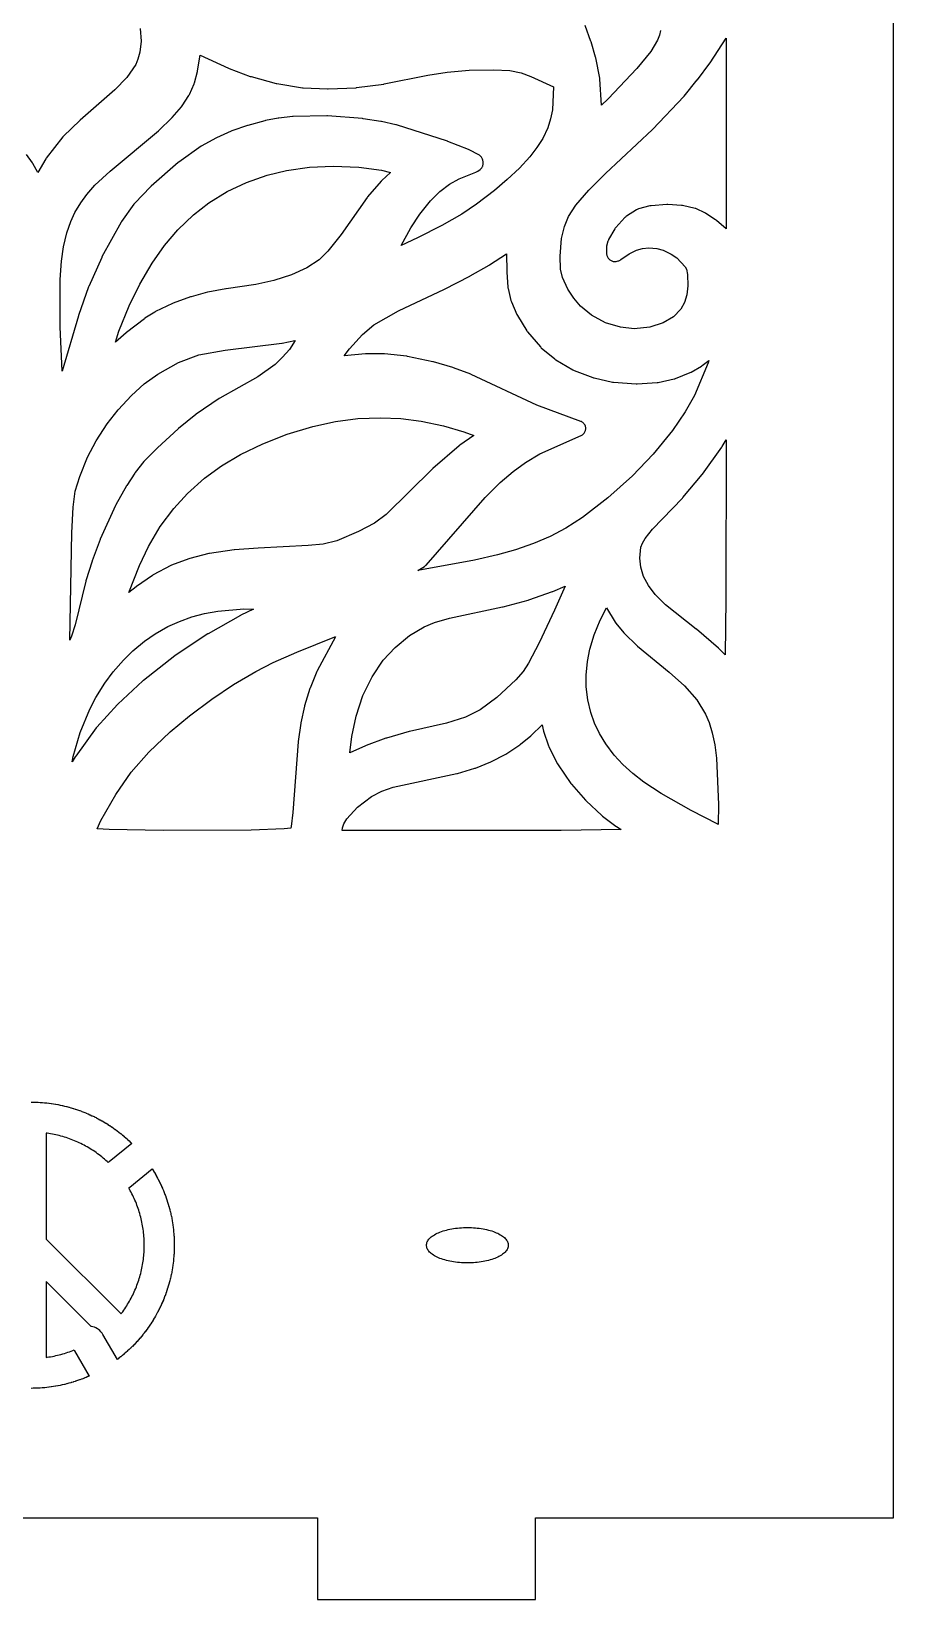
# Model space of a CAD drawing. Header units: millimetres. Extents: x 10 to 410, y 18 to 283.
# Drawn here: x 179.6 to 211.3, y 157 to 214.5 of the extents above; entities that cross this region are included whole.
import ezdxf

# ---------------------------------------------------------------- set-up
doc = ezdxf.new("R2010")
doc.units = ezdxf.units.MM
doc.layers.add('CUT', color=1, linetype='Continuous')

msp = doc.modelspace()

# ---------------------------------------------------------------- linework, layer by layer
at = {"layer": 'CUT'}
for points in [[(169.134, 283), (161.134, 283), (161.134, 280), (148, 280), (148, 160), (161.134, 160), (161.134, 157), (169.134, 157), (169.134, 160), (190.134, 160), (190.134, 157), (198.134, 157), (198.134, 160), (211.268, 160), (211.268, 280), (198.134, 280), (198.134, 283), (190.134, 283), (190.134, 280), (169.134, 280)], [(200.087, 208.702), (200.697, 209.305), (202.426, 210.922), (202.439, 210.935), (203.572, 212.138), (203.585, 212.153), (204.067, 212.741), (204.075, 212.752), (204.527, 213.362), (204.536, 213.375), (205.124, 214.271), (205.124, 207.278), (204.772, 207.591), (204.739, 207.615), (204.384, 207.849), (204.348, 207.868), (204.039, 208.012), (204.011, 208.023), (203.983, 208.031), (203.53, 208.133), (203.509, 208.137), (203.488, 208.139), (202.986, 208.174), (202.945, 208.173), (202.374, 208.129), (202.348, 208.125), (202.323, 208.12), (201.912, 208.009), (201.886, 208), (201.86, 207.989), (201.836, 207.976), (201.466, 207.742), (201.446, 207.728), (201.428, 207.713), (201.411, 207.696), (201.075, 207.335), (201.055, 207.31), (201.037, 207.283), (200.815, 206.892), (200.804, 206.87), (200.794, 206.847), (200.787, 206.823), (200.741, 206.646), (200.736, 206.62), (200.733, 206.594), (200.733, 206.568), (200.738, 206.384), (200.74, 206.357), (200.744, 206.332), (200.751, 206.306), (200.76, 206.281), (200.772, 206.258), (200.787, 206.229), (200.801, 206.206), (200.818, 206.184), (200.837, 206.163), (200.857, 206.145), (200.879, 206.129), (200.903, 206.115), (200.928, 206.103), (200.954, 206.094), (200.981, 206.088), (201.008, 206.084), (201.036, 206.083), (201.064, 206.085), (201.091, 206.089), (201.16, 206.103), (201.189, 206.111), (201.216, 206.122), (201.243, 206.136), (201.268, 206.152), (201.564, 206.37), (201.835, 206.502), (202.056, 206.561), (202.285, 206.582), (202.585, 206.556), (202.814, 206.494), (203.103, 206.358), (203.312, 206.213), (203.625, 205.89), (203.67, 205.801), (203.713, 205.603), (203.724, 205.196), (203.686, 204.863), (203.599, 204.579), (203.466, 204.34), (203.189, 204.051), (202.809, 203.829), (202.325, 203.675), (201.754, 203.619), (201.251, 203.671), (200.699, 203.839), (200.188, 204.115), (199.788, 204.445), (199.534, 204.737), (199.319, 205.073), (199.118, 205.497), (199.047, 205.796), (199.037, 206.275), (199.091, 206.927), (199.191, 207.369), (199.342, 207.728), (199.615, 208.153)], [(181.455, 208.241), (181.676, 208.54), (181.975, 208.878), (182.529, 209.399), (184.309, 210.882), (184.325, 210.896), (184.784, 211.341), (184.802, 211.36), (185.146, 211.762), (185.168, 211.791), (185.417, 212.173), (185.428, 212.192), (185.438, 212.213), (185.608, 212.598), (185.616, 212.618), (185.623, 212.638), (185.734, 213.051), (185.739, 213.077), (185.836, 213.647), (186.877, 213.175), (186.894, 213.168), (187.673, 212.873), (187.698, 212.865), (188.618, 212.614), (188.648, 212.607), (189.584, 212.459), (189.613, 212.457), (190.506, 212.411), (190.534, 212.411), (191.549, 212.459), (191.573, 212.461), (192.57, 212.593), (192.588, 212.596), (194.185, 212.916), (194.888, 213.027), (195.699, 213.097), (196.594, 213.111), (197.194, 213.086), (197.603, 213.008), (197.956, 212.875), (198.79, 212.487), (198.752, 211.643), (198.688, 211.311), (198.581, 210.983), (198.397, 210.596), (198.186, 210.263), (197.922, 209.92), (197.54, 209.503), (197.098, 209.085), (196.626, 208.69), (195.966, 208.188), (195.426, 207.821), (194.691, 207.401), (193.805, 206.946), (193.202, 206.664), (193.565, 207.324), (193.891, 207.82), (194.28, 208.305), (194.628, 208.65), (194.98, 208.921), (195.333, 209.117), (195.95, 209.358), (195.972, 209.368), (195.994, 209.38), (196.015, 209.394), (196.103, 209.46), (196.124, 209.477), (196.143, 209.496), (196.16, 209.516), (196.175, 209.538), (196.188, 209.562), (196.198, 209.586), (196.206, 209.612), (196.212, 209.638), (196.215, 209.665), (196.216, 209.691), (196.214, 209.718), (196.209, 209.744), (196.196, 209.806), (196.189, 209.832), (196.179, 209.857), (196.167, 209.882), (196.153, 209.905), (196.137, 209.927), (196.118, 209.946), (196.098, 209.964), (196.076, 209.98), (196.052, 209.994), (195.704, 210.176), (195.676, 210.189), (194.916, 210.486), (194.899, 210.492), (193.029, 211.092), (193.004, 211.099), (192.48, 211.215), (192.463, 211.218), (191.811, 211.321), (191.79, 211.323), (190.505, 211.425), (190.477, 211.426), (189.25, 211.403), (189.224, 211.401), (188.718, 211.346), (188.695, 211.342), (188.23, 211.251), (188.21, 211.246), (187.583, 211.076), (187.564, 211.07), (186.99, 210.87), (186.969, 210.861), (186.433, 210.623), (186.411, 210.612), (185.898, 210.327), (185.872, 210.311), (185.047, 209.729), (185.024, 209.711), (184.032, 208.841), (184.015, 208.824), (183.432, 208.218), (183.406, 208.186), (182.949, 207.548), (182.932, 207.521), (182.232, 206.257), (182.221, 206.236), (181.744, 205.17), (181.735, 205.148), (181.373, 204.107), (181.369, 204.094), (180.769, 202.057), (180.769, 202.067), (180.7, 203.676), (180.702, 205.428), (180.751, 206.095), (180.825, 206.618), (180.946, 207.139), (181.088, 207.553), (181.241, 207.883)], [(184.171, 204.229), (183.809, 203.999), (183.788, 203.985), (183.129, 203.48), (183.116, 203.469), (182.722, 203.127), (182.856, 203.522), (183.235, 204.461), (183.616, 205.246), (184.072, 206.024), (184.526, 206.666), (185.016, 207.241), (185.592, 207.795), (186.157, 208.236), (186.82, 208.647), (187.531, 208.986), (188.292, 209.254), (188.999, 209.425), (189.84, 209.543), (190.71, 209.586), (191.657, 209.546), (192.482, 209.43), (192.81, 209.346), (192.497, 209.054), (192.475, 209.031), (191.976, 208.45), (191.96, 208.43), (191, 207.075), (190.519, 206.465), (190.195, 206.144), (189.746, 205.848), (189.187, 205.591), (188.53, 205.381), (187.873, 205.238), (186.791, 205.086), (186.777, 205.084), (186.12, 204.959), (186.099, 204.954), (185.5, 204.793), (185.476, 204.785), (184.843, 204.552), (184.819, 204.542), (184.2, 204.245)], [(196.435, 205.954), (196.448, 205.962), (197.07, 206.366), (197.075, 205.713), (197.076, 205.694), (197.117, 205.14), (197.12, 205.117), (197.124, 205.095), (197.233, 204.647), (197.24, 204.623), (197.249, 204.6), (197.452, 204.138), (197.469, 204.106), (197.813, 203.539), (197.826, 203.52), (197.84, 203.502), (198.312, 202.954), (198.327, 202.937), (198.345, 202.922), (198.841, 202.507), (198.859, 202.493), (198.879, 202.481), (199.504, 202.111), (199.524, 202.101), (199.545, 202.091), (200.239, 201.823), (200.259, 201.817), (200.279, 201.811), (200.956, 201.661), (200.995, 201.656), (201.823, 201.594), (201.861, 201.593), (202.59, 201.639), (202.612, 201.642), (202.633, 201.645), (203.218, 201.776), (203.241, 201.782), (203.262, 201.79), (203.803, 202.008), (203.839, 202.026), (204.224, 202.25), (204.25, 202.268), (204.491, 202.448), (204.462, 202.367), (203.964, 201.17), (203.628, 200.572), (203.156, 199.885), (202.446, 199.017), (201.686, 198.224), (200.787, 197.417), (199.857, 196.697), (199.243, 196.302), (198.672, 195.997), (198.065, 195.735), (197.399, 195.506), (196.733, 195.321), (195.897, 195.132), (193.819, 194.745), (194.058, 194.897), (194.079, 194.912), (194.1, 194.929), (194.118, 194.948), (196.286, 197.422), (196.839, 197.973), (197.31, 198.379), (197.77, 198.715), (198.292, 199.024), (199.81, 199.702), (199.834, 199.715), (199.858, 199.73), (199.879, 199.747), (199.899, 199.766), (199.917, 199.787), (199.933, 199.809), (199.946, 199.833), (199.957, 199.859), (199.966, 199.885), (199.972, 199.912), (199.975, 199.939), (199.975, 199.967), (199.973, 199.994), (199.968, 200.022), (199.961, 200.048), (199.951, 200.074), (199.938, 200.098), (199.923, 200.121), (199.906, 200.143), (199.886, 200.163), (199.865, 200.18), (199.843, 200.196), (199.819, 200.209), (199.793, 200.22), (198.183, 200.819), (195.778, 201.94), (195.757, 201.949), (195.119, 202.184), (195.102, 202.189), (194.39, 202.402), (194.367, 202.408), (193.438, 202.603), (193.41, 202.607), (192.59, 202.695), (192.562, 202.696), (191.924, 202.7), (191.893, 202.699), (191.114, 202.617), (191.313, 202.881), (191.789, 203.401), (192.198, 203.757), (193.102, 204.269), (194.791, 205.066), (194.8, 205.07), (195.725, 205.546), (195.736, 205.552)], [(183.128, 197.853), (182.742, 197.154), (182.732, 197.134), (182.169, 195.901), (182.162, 195.882), (181.875, 195.109), (181.87, 195.096), (181.64, 194.37), (181.635, 194.352), (181.244, 192.762), (181.113, 192.338), (181.057, 192.198), (181.121, 196.136), (181.171, 197.071), (181.254, 197.653), (181.417, 198.197), (181.707, 198.901), (182.019, 199.5), (182.42, 200.126), (182.822, 200.645), (183.312, 201.17), (183.784, 201.59), (184.28, 201.954), (185.041, 202.38), (185.781, 202.654), (186.756, 202.831), (188.824, 203.09), (188.842, 203.093), (189.309, 203.183), (189.321, 203.186), (189.107, 202.858), (188.859, 202.57), (188.584, 202.307), (187.953, 201.847), (186.557, 201.076), (186.535, 201.062), (185.69, 200.486), (185.67, 200.471), (185.038, 199.954), (185.028, 199.944), (184.266, 199.253), (184.254, 199.242), (183.787, 198.767), (183.769, 198.746), (183.448, 198.347), (183.431, 198.323), (183.138, 197.87)], [(187.079, 195.503), (186.18, 195.373), (186.154, 195.367), (185.449, 195.193), (185.417, 195.183), (184.786, 194.946), (184.753, 194.931), (184.107, 194.584), (184.079, 194.567), (183.502, 194.165), (183.487, 194.153), (183.22, 193.939), (183.611, 194.936), (183.939, 195.631), (184.371, 196.357), (184.865, 197.022), (185.373, 197.577), (185.992, 198.131), (186.619, 198.588), (187.307, 199.001), (188.129, 199.401), (189.028, 199.751), (189.963, 200.035), (190.795, 200.214), (191.622, 200.321), (192.446, 200.354), (193.192, 200.321), (193.936, 200.228), (194.755, 200.056), (195.5, 199.836), (195.871, 199.701), (195.355, 199.346), (195.33, 199.327), (194.366, 198.488), (194.354, 198.476), (192.65, 196.803), (192.224, 196.491), (191.645, 196.182), (190.851, 195.843), (190.35, 195.718), (189.794, 195.661), (187.964, 195.574), (187.956, 195.574), (187.097, 195.505)], [(202.097, 194.531), (201.991, 194.866), (201.956, 195.196), (201.997, 195.606), (202.051, 195.756), (202.15, 195.927), (202.428, 196.267), (203.525, 197.408), (203.538, 197.423), (204.245, 198.272), (204.258, 198.288), (204.961, 199.273), (204.974, 199.293), (205.123, 199.543), (205.118, 193.699), (205.083, 191.657), (204.859, 191.883), (204.843, 191.899), (204.032, 192.596), (204.023, 192.603), (202.897, 193.49), (202.52, 193.864), (202.274, 194.194)], [(196.928, 193.419), (196.942, 193.422), (197.862, 193.665), (197.882, 193.672), (198.754, 193.975), (198.773, 193.983), (199.215, 194.174), (198.832, 193.295), (198.264, 192.09), (197.878, 191.344), (197.677, 191.046), (197.41, 190.734), (196.718, 190.09), (196.102, 189.643), (195.571, 189.369), (194.866, 189.151), (193.511, 188.842), (193.496, 188.838), (192.666, 188.601), (192.648, 188.595), (191.921, 188.332), (191.901, 188.323), (191.321, 188.06), (191.393, 188.664), (191.549, 189.404), (191.804, 190.161), (192.14, 190.848), (192.55, 191.456), (192.98, 191.93), (193.516, 192.364), (194.051, 192.684), (194.427, 192.84), (194.984, 193.005)], [(181.141, 187.728), (181.175, 187.928), (181.433, 188.802), (181.782, 189.663), (182.005, 190.092), (182.332, 190.611), (182.639, 191.027), (183.016, 191.462), (183.365, 191.804), (183.789, 192.155), (184.178, 192.423), (184.648, 192.689), (185.078, 192.884), (185.526, 193.045), (185.994, 193.171), (186.476, 193.262), (187.435, 193.338), (187.79, 193.329), (187.326, 193.106), (187.31, 193.097), (186.126, 192.43), (186.109, 192.42), (184.921, 191.631), (184.903, 191.619), (183.75, 190.716), (183.732, 190.701), (182.813, 189.85), (182.796, 189.832), (182.042, 188.997), (182.023, 188.974), (181.268, 187.939), (181.254, 187.917)], [(201.851, 191.995), (201.869, 191.979), (203.038, 191.025), (203.593, 190.518), (204.048, 189.999), (204.372, 189.474), (204.499, 189.178), (204.618, 188.791), (204.706, 188.355), (204.768, 187.861), (204.841, 186.164), (204.828, 185.437), (204.821, 185.439), (203.838, 185.941), (202.741, 186.566), (202.108, 186.982), (201.702, 187.301), (201.34, 187.635), (201.021, 187.981), (200.709, 188.393), (200.483, 188.764), (200.299, 189.146), (200.158, 189.538), (200.048, 190.001), (199.993, 190.478), (199.99, 190.905), (200.04, 191.409), (200.13, 191.859), (200.287, 192.387), (200.503, 192.926), (200.736, 193.385), (201.06, 192.848), (201.082, 192.816), (201.37, 192.461), (201.393, 192.436)], [(184.474, 185.216), (182.5, 185.245), (182.054, 185.278), (182.19, 185.574), (182.739, 186.531), (183.307, 187.353), (183.951, 188.085), (184.735, 188.832), (185.439, 189.42), (186.263, 190.035), (187.059, 190.565), (187.874, 191.047), (188.506, 191.377), (189.384, 191.759), (190.771, 192.31), (190.797, 192.319), (190.12, 191.067), (190.107, 191.039), (189.862, 190.439), (189.854, 190.415), (189.663, 189.79), (189.657, 189.768), (189.527, 189.163), (189.524, 189.144), (189.427, 188.479), (189.424, 188.459), (189.238, 185.875), (189.173, 185.358), (189.156, 185.301), (188.912, 185.272), (187.702, 185.227)], [(191.598, 186.068), (192.119, 186.458), (192.502, 186.653), (192.918, 186.797), (195.251, 187.3), (195.272, 187.306), (195.905, 187.496), (195.928, 187.504), (196.489, 187.726), (196.514, 187.738), (197.017, 187.997), (197.045, 188.014), (197.559, 188.359), (197.582, 188.377), (197.956, 188.689), (197.969, 188.701), (198.383, 189.094), (198.415, 188.899), (198.42, 188.876), (198.426, 188.854), (198.608, 188.315), (198.616, 188.296), (198.625, 188.277), (198.944, 187.654), (198.963, 187.623), (199.434, 186.939), (199.453, 186.914), (199.969, 186.321), (199.989, 186.3), (200.566, 185.761), (200.588, 185.743), (201.081, 185.369), (201.099, 185.357), (201.274, 185.243), (199.072, 185.218), (191.047, 185.214), (191.051, 185.309), (191.107, 185.459), (191.217, 185.643)], [(196.99, 169.722), (196.957, 169.694), (196.921, 169.666), (196.881, 169.639), (196.839, 169.613), (196.793, 169.588), (196.745, 169.563), (196.695, 169.54), (196.641, 169.518), (196.586, 169.498), (196.528, 169.478), (196.467, 169.46), (196.405, 169.442), (196.341, 169.427), (196.275, 169.412), (196.208, 169.399), (196.139, 169.388), (196.069, 169.378), (195.998, 169.369), (195.927, 169.362), (195.854, 169.357), (195.781, 169.353), (195.708, 169.351), (195.634, 169.35), (195.56, 169.351), (195.487, 169.353), (195.414, 169.357), (195.341, 169.362), (195.27, 169.369), (195.199, 169.378), (195.129, 169.388), (195.06, 169.399), (194.993, 169.412), (194.927, 169.427), (194.863, 169.442), (194.801, 169.46), (194.74, 169.478), (194.682, 169.498), (194.627, 169.518), (194.573, 169.54), (194.523, 169.563), (194.474, 169.588), (194.429, 169.613), (194.387, 169.639), (194.347, 169.666), (194.311, 169.694), (194.278, 169.722), (194.248, 169.751), (194.222, 169.781), (194.199, 169.811), (194.179, 169.842), (194.163, 169.873), (194.15, 169.905), (194.141, 169.936), (194.136, 169.968), (194.134, 170), (194.136, 170.032), (194.141, 170.064), (194.15, 170.095), (194.163, 170.127), (194.179, 170.158), (194.199, 170.189), (194.222, 170.219), (194.248, 170.249), (194.278, 170.278), (194.311, 170.306), (194.347, 170.334), (194.387, 170.361), (194.429, 170.387), (194.474, 170.412), (194.523, 170.437), (194.573, 170.46), (194.627, 170.482), (194.682, 170.502), (194.74, 170.522), (194.801, 170.54), (194.863, 170.558), (194.927, 170.573), (194.993, 170.588), (195.06, 170.601), (195.129, 170.612), (195.199, 170.622), (195.27, 170.631), (195.341, 170.638), (195.414, 170.643), (195.487, 170.647), (195.56, 170.649), (195.634, 170.65), (195.708, 170.649), (195.781, 170.647), (195.854, 170.643), (195.927, 170.638), (195.998, 170.631), (196.069, 170.622), (196.139, 170.612), (196.208, 170.601), (196.275, 170.588), (196.341, 170.573), (196.405, 170.558), (196.467, 170.54), (196.528, 170.522), (196.586, 170.502), (196.641, 170.482), (196.695, 170.46), (196.745, 170.437), (196.793, 170.412), (196.839, 170.387), (196.881, 170.361), (196.921, 170.334), (196.957, 170.306), (196.99, 170.278), (197.02, 170.249), (197.046, 170.219), (197.069, 170.189), (197.089, 170.158), (197.105, 170.127), (197.118, 170.095), (197.127, 170.064), (197.132, 170.032), (197.134, 170), (197.132, 169.968), (197.127, 169.936), (197.118, 169.905), (197.105, 169.873), (197.089, 169.842), (197.069, 169.811), (197.046, 169.781), (197.02, 169.751)]]:
    msp.add_lwpolyline(points, close=True, dxfattribs=at)
for points in [[(183.632, 214.632), (183.665, 214.171), (183.625, 213.766), (183.552, 213.505), (183.468, 213.311), (183.147, 212.831), (182.709, 212.379), (181.427, 211.263), (181.417, 211.254), (180.819, 210.68), (180.792, 210.65), (180.191, 209.879), (180.169, 209.848), (179.881, 209.352), (179.695, 209.68), (179.68, 209.704), (179.467, 210.005)], [(202.713, 214.558), (202.679, 214.386), (202.612, 214.204), (202.363, 213.787), (201.847, 213.158), (200.796, 212.049), (200.557, 211.82), (200.491, 212.773), (200.487, 212.807), (200.343, 213.552), (200.337, 213.577), (200.173, 214.139), (200.167, 214.158), (199.954, 214.738)], [(179.638, 175.25), (179.712, 175.249), (179.716, 175.249), (179.72, 175.249), (179.721, 175.249), (179.794, 175.248), (179.799, 175.247), (179.803, 175.247), (179.877, 175.244), (179.883, 175.244), (179.887, 175.244), (179.959, 175.24), (179.962, 175.24), (179.966, 175.239), (179.968, 175.239), (180.042, 175.234), (180.045, 175.234), (180.05, 175.233), (180.05, 175.233), (180.124, 175.227), (180.128, 175.227), (180.132, 175.226), (180.206, 175.219), (180.212, 175.218), (180.215, 175.218), (180.287, 175.209), (180.29, 175.209), (180.295, 175.208), (180.297, 175.208), (180.369, 175.198), (180.372, 175.198), (180.378, 175.197), (180.451, 175.186), (180.455, 175.185), (180.46, 175.185), (180.533, 175.172), (180.534, 175.172), (180.539, 175.171), (180.541, 175.171), (180.613, 175.158), (180.617, 175.157), (180.621, 175.156), (180.622, 175.156), (180.694, 175.142), (180.699, 175.141), (180.703, 175.14), (180.775, 175.125), (180.776, 175.124), (180.78, 175.123), (180.784, 175.123), (180.855, 175.106), (180.857, 175.106), (180.862, 175.104), (180.864, 175.104), (180.935, 175.086), (180.938, 175.085), (180.943, 175.084), (180.944, 175.084), (181.015, 175.065), (181.016, 175.065), (181.02, 175.064), (181.024, 175.063), (181.095, 175.043), (181.096, 175.042), (181.101, 175.041), (181.103, 175.04), (181.172, 175.019), (181.176, 175.018), (181.182, 175.017), (181.252, 174.994), (181.256, 174.993), (181.26, 174.992), (181.33, 174.968), (181.335, 174.967), (181.339, 174.966), (181.408, 174.941), (181.409, 174.941), (181.414, 174.939), (181.417, 174.938), (181.485, 174.913), (181.489, 174.911), (181.494, 174.91), (181.563, 174.883), (181.567, 174.881), (181.571, 174.88), (181.639, 174.852), (181.64, 174.852), (181.644, 174.85), (181.647, 174.849), (181.715, 174.82), (181.717, 174.819), (181.721, 174.817), (181.723, 174.817), (181.79, 174.787), (181.795, 174.785), (181.799, 174.783), (181.865, 174.752), (181.866, 174.752), (181.87, 174.75), (181.873, 174.749), (181.94, 174.717), (181.943, 174.715), (181.948, 174.713), (182.014, 174.68), (182.018, 174.678), (182.021, 174.676), (182.087, 174.642), (182.088, 174.641), (182.092, 174.639), (182.094, 174.638), (182.159, 174.603), (182.163, 174.601), (182.167, 174.598), (182.232, 174.562), (182.236, 174.56), (182.239, 174.558), (182.303, 174.521), (182.303, 174.521), (182.307, 174.518), (182.31, 174.517), (182.373, 174.479), (182.377, 174.476), (182.381, 174.474), (182.444, 174.435), (182.448, 174.432), (182.451, 174.43), (182.513, 174.39), (182.513, 174.39), (182.517, 174.387), (182.52, 174.386), (182.581, 174.345), (182.585, 174.342), (182.588, 174.34), (182.649, 174.298), (182.652, 174.296), (182.656, 174.293), (182.656, 174.293), (182.716, 174.25), (182.719, 174.248), (182.723, 174.245), (182.723, 174.245), (182.783, 174.201), (182.786, 174.198), (182.79, 174.196), (182.848, 174.151), (182.852, 174.148), (182.855, 174.146), (182.913, 174.1), (182.916, 174.097), (182.92, 174.095), (182.977, 174.048), (182.979, 174.046), (182.983, 174.043), (182.984, 174.042), (183.04, 173.995), (183.043, 173.993), (183.046, 173.99), (183.047, 173.989), (183.103, 173.941), (183.105, 173.939), (183.108, 173.936), (183.109, 173.935), (183.164, 173.886), (183.167, 173.884), (183.171, 173.88), (183.225, 173.83), (183.226, 173.828), (183.23, 173.825), (183.231, 173.824), (183.284, 173.773), (183.286, 173.772), (183.289, 173.768), (183.291, 173.767), (183.323, 173.735), (182.494, 173.06), (182.465, 173.034), (182.427, 173.069), (182.378, 173.113), (182.329, 173.156), (182.279, 173.198), (182.229, 173.239), (182.178, 173.279), (182.126, 173.319), (182.073, 173.358), (182.02, 173.395), (181.967, 173.432), (181.912, 173.469), (181.858, 173.504), (181.802, 173.539), (181.747, 173.572), (181.69, 173.605), (181.633, 173.637), (181.576, 173.668), (181.518, 173.698), (181.46, 173.727), (181.401, 173.755), (181.342, 173.782), (181.282, 173.809), (181.222, 173.834), (181.162, 173.859), (181.101, 173.882), (181.04, 173.905), (180.978, 173.926), (180.916, 173.947), (180.854, 173.967), (180.792, 173.985), (180.729, 174.003), (180.666, 174.02), (180.603, 174.035), (180.539, 174.05), (180.475, 174.064), (180.412, 174.077), (180.348, 174.088), (180.283, 174.099), (180.219, 174.109), (180.184, 174.113), (180.184, 170.228), (182.931, 167.48), (182.953, 167.508), (182.991, 167.561), (183.029, 167.614), (183.066, 167.667), (183.103, 167.722), (183.138, 167.776), (183.172, 167.832), (183.206, 167.887), (183.239, 167.944), (183.271, 168.001), (183.302, 168.058), (183.332, 168.116), (183.361, 168.174), (183.389, 168.233), (183.416, 168.292), (183.443, 168.352), (183.468, 168.412), (183.493, 168.472), (183.516, 168.533), (183.539, 168.594), (183.56, 168.656), (183.581, 168.718), (183.601, 168.78), (183.619, 168.842), (183.637, 168.905), (183.654, 168.968), (183.669, 169.031), (183.684, 169.095), (183.698, 169.158), (183.71, 169.222), (183.722, 169.287), (183.733, 169.351), (183.743, 169.415), (183.751, 169.48), (183.759, 169.545), (183.766, 169.609), (183.771, 169.675), (183.776, 169.739), (183.779, 169.804), (183.782, 169.87), (183.783, 169.935), (183.784, 170), (183.783, 170.065), (183.782, 170.13), (183.779, 170.196), (183.776, 170.261), (183.771, 170.325), (183.766, 170.391), (183.759, 170.455), (183.751, 170.52), (183.743, 170.585), (183.733, 170.649), (183.722, 170.713), (183.71, 170.778), (183.698, 170.842), (183.684, 170.905), (183.669, 170.969), (183.654, 171.032), (183.637, 171.095), (183.619, 171.158), (183.601, 171.22), (183.581, 171.282), (183.56, 171.344), (183.539, 171.406), (183.516, 171.467), (183.493, 171.528), (183.468, 171.588), (183.443, 171.648), (183.416, 171.708), (183.389, 171.767), (183.361, 171.826), (183.332, 171.884), (183.302, 171.942), (183.271, 171.999), (183.239, 172.056), (183.213, 172.101), (183.251, 172.129), (184.075, 172.799), (184.108, 172.747), (184.11, 172.743), (184.113, 172.739), (184.151, 172.676), (184.151, 172.676), (184.153, 172.672), (184.155, 172.669), (184.192, 172.605), (184.194, 172.602), (184.196, 172.597), (184.232, 172.533), (184.235, 172.529), (184.237, 172.525), (184.272, 172.46), (184.272, 172.46), (184.274, 172.456), (184.276, 172.453), (184.31, 172.388), (184.312, 172.384), (184.314, 172.38), (184.347, 172.314), (184.349, 172.309), (184.351, 172.305), (184.382, 172.239), (184.383, 172.238), (184.385, 172.234), (184.386, 172.231), (184.417, 172.165), (184.419, 172.161), (184.421, 172.156), (184.45, 172.089), (184.452, 172.085), (184.454, 172.081), (184.483, 172.013), (184.484, 172.01), (184.486, 172.006), (184.486, 172.005), (184.514, 171.937), (184.515, 171.933), (184.517, 171.929), (184.543, 171.86), (184.545, 171.855), (184.547, 171.851), (184.572, 171.783), (184.573, 171.781), (184.574, 171.777), (184.575, 171.774), (184.599, 171.706), (184.6, 171.703), (184.602, 171.696), (184.626, 171.626), (184.627, 171.622), (184.628, 171.618), (184.651, 171.548), (184.651, 171.545), (184.653, 171.541), (184.653, 171.54), (184.674, 171.469), (184.675, 171.467), (184.676, 171.462), (184.677, 171.46), (184.697, 171.39), (184.698, 171.386), (184.699, 171.381), (184.718, 171.31), (184.719, 171.306), (184.72, 171.301), (184.738, 171.23), (184.738, 171.228), (184.74, 171.223), (184.74, 171.221), (184.756, 171.15), (184.757, 171.147), (184.759, 171.141), (184.774, 171.069), (184.775, 171.065), (184.776, 171.06), (184.79, 170.988), (184.791, 170.982), (184.792, 170.979), (184.805, 170.907), (184.806, 170.904), (184.806, 170.899), (184.807, 170.898), (184.819, 170.826), (184.819, 170.822), (184.82, 170.817), (184.831, 170.744), (184.832, 170.739), (184.832, 170.735), (184.842, 170.662), (184.842, 170.661), (184.843, 170.656), (184.843, 170.654), (184.852, 170.58), (184.852, 170.577), (184.853, 170.573), (184.853, 170.572), (184.86, 170.499), (184.861, 170.494), (184.861, 170.49), (184.867, 170.416), (184.868, 170.411), (184.868, 170.407), (184.873, 170.334), (184.874, 170.327), (184.874, 170.324), (184.878, 170.252), (184.878, 170.249), (184.878, 170.244), (184.878, 170.243), (184.881, 170.17), (184.881, 170.165), (184.882, 170.16), (184.883, 170.087), (184.883, 170.086), (184.883, 170.082), (184.883, 170.078), (184.884, 170.004), (184.884, 170.002), (184.884, 169.998), (184.884, 169.996), (184.883, 169.922), (184.883, 169.918), (184.883, 169.914), (184.883, 169.913), (184.882, 169.84), (184.881, 169.835), (184.881, 169.83), (184.878, 169.757), (184.878, 169.756), (184.878, 169.751), (184.878, 169.748), (184.874, 169.676), (184.874, 169.673), (184.873, 169.666), (184.868, 169.593), (184.868, 169.589), (184.867, 169.584), (184.861, 169.51), (184.861, 169.506), (184.86, 169.501), (184.853, 169.428), (184.853, 169.427), (184.852, 169.423), (184.852, 169.42), (184.843, 169.346), (184.843, 169.344), (184.842, 169.339), (184.842, 169.338), (184.832, 169.265), (184.832, 169.261), (184.831, 169.256), (184.82, 169.183), (184.819, 169.178), (184.819, 169.174), (184.807, 169.102), (184.806, 169.101), (184.806, 169.096), (184.805, 169.093), (184.792, 169.021), (184.791, 169.018), (184.79, 169.012), (184.776, 168.94), (184.775, 168.935), (184.774, 168.931), (184.759, 168.859), (184.757, 168.853), (184.756, 168.85), (184.74, 168.779), (184.74, 168.777), (184.738, 168.772), (184.738, 168.77), (184.72, 168.699), (184.719, 168.694), (184.718, 168.69), (184.699, 168.619), (184.698, 168.614), (184.697, 168.61), (184.677, 168.54), (184.676, 168.538), (184.675, 168.533), (184.674, 168.531), (184.653, 168.46), (184.653, 168.459), (184.651, 168.455), (184.651, 168.452), (184.628, 168.382), (184.627, 168.378), (184.626, 168.374), (184.602, 168.304), (184.6, 168.297), (184.599, 168.294), (184.575, 168.226), (184.574, 168.223), (184.573, 168.219), (184.572, 168.217), (184.547, 168.149), (184.545, 168.145), (184.543, 168.14), (184.517, 168.071), (184.515, 168.067), (184.514, 168.063), (184.486, 167.995), (184.486, 167.994), (184.484, 167.99), (184.483, 167.987), (184.454, 167.919), (184.452, 167.915), (184.45, 167.911), (184.421, 167.844), (184.419, 167.839), (184.417, 167.835), (184.386, 167.769), (184.385, 167.766), (184.383, 167.762), (184.382, 167.761), (184.351, 167.695), (184.349, 167.691), (184.347, 167.686), (184.314, 167.62), (184.312, 167.616), (184.31, 167.612), (184.276, 167.547), (184.274, 167.544), (184.272, 167.54), (184.272, 167.54), (184.237, 167.475), (184.235, 167.471), (184.232, 167.467), (184.196, 167.402), (184.194, 167.398), (184.192, 167.395), (184.155, 167.331), (184.153, 167.328), (184.151, 167.324), (184.151, 167.324), (184.113, 167.261), (184.11, 167.257), (184.108, 167.253), (184.069, 167.191), (184.067, 167.187), (184.064, 167.183), (184.024, 167.121), (184.024, 167.121), (184.021, 167.117), (184.02, 167.114), (183.979, 167.053), (183.976, 167.049), (183.974, 167.045), (183.932, 166.985), (183.93, 166.982), (183.927, 166.978), (183.927, 166.978), (183.884, 166.918), (183.881, 166.914), (183.879, 166.911), (183.835, 166.851), (183.832, 166.848), (183.83, 166.844), (183.785, 166.786), (183.783, 166.783), (183.78, 166.779), (183.78, 166.779), (183.734, 166.721), (183.73, 166.716), (183.728, 166.713), (183.682, 166.657), (183.68, 166.655), (183.677, 166.651), (183.676, 166.65), (183.629, 166.594), (183.627, 166.591), (183.623, 166.587), (183.575, 166.531), (183.573, 166.529), (183.57, 166.526), (183.569, 166.525), (183.52, 166.47), (183.518, 166.468), (183.515, 166.465), (183.514, 166.464), (183.464, 166.409), (183.462, 166.408), (183.459, 166.404), (183.458, 166.403), (183.407, 166.35), (183.406, 166.348), (183.402, 166.345), (183.401, 166.344), (183.349, 166.291), (183.345, 166.287), (183.343, 166.284), (183.291, 166.233), (183.289, 166.232), (183.286, 166.228), (183.284, 166.227), (183.231, 166.176), (183.23, 166.175), (183.226, 166.172), (183.225, 166.17), (183.171, 166.12), (183.167, 166.116), (183.164, 166.114), (183.109, 166.065), (183.108, 166.064), (183.105, 166.061), (183.103, 166.059), (183.047, 166.011), (183.046, 166.01), (183.043, 166.007), (183.04, 166.005), (182.984, 165.958), (182.983, 165.957), (182.979, 165.954), (182.977, 165.952), (182.92, 165.905), (182.916, 165.903), (182.913, 165.9), (182.855, 165.854), (182.852, 165.852), (182.848, 165.849), (182.799, 165.811), (182.265, 166.729), (182.233, 166.779), (182.196, 166.825), (182.155, 166.867), (182.11, 166.905), (182.062, 166.938), (182.01, 166.967), (181.956, 166.99), (181.9, 167.008), (181.842, 167.02), (181.835, 167.021), (180.184, 168.672), (180.184, 165.887), (180.219, 165.891), (180.283, 165.901), (180.348, 165.912), (180.412, 165.923), (180.475, 165.936), (180.539, 165.95), (180.603, 165.965), (180.666, 165.98), (180.729, 165.997), (180.792, 166.015), (180.854, 166.033), (180.916, 166.053), (180.978, 166.074), (181.04, 166.095), (181.101, 166.118), (181.162, 166.141), (181.21, 166.161), (181.228, 166.126), (181.765, 165.202), (181.723, 165.183), (181.721, 165.183), (181.717, 165.181), (181.715, 165.18), (181.647, 165.151), (181.644, 165.15), (181.64, 165.148), (181.639, 165.148), (181.571, 165.12), (181.567, 165.119), (181.563, 165.117), (181.494, 165.09), (181.489, 165.089), (181.485, 165.087), (181.417, 165.062), (181.414, 165.061), (181.409, 165.059), (181.408, 165.059), (181.339, 165.034), (181.335, 165.033), (181.33, 165.032), (181.26, 165.008), (181.256, 165.007), (181.252, 165.006), (181.182, 164.983), (181.176, 164.982), (181.172, 164.981), (181.103, 164.96), (181.101, 164.959), (181.096, 164.958), (181.095, 164.957), (181.024, 164.937), (181.02, 164.936), (181.016, 164.935), (181.015, 164.935), (180.944, 164.916), (180.943, 164.916), (180.938, 164.915), (180.935, 164.914), (180.864, 164.896), (180.862, 164.896), (180.857, 164.894), (180.855, 164.894), (180.784, 164.877), (180.78, 164.877), (180.776, 164.876), (180.775, 164.875), (180.703, 164.86), (180.699, 164.859), (180.694, 164.858), (180.622, 164.844), (180.621, 164.844), (180.617, 164.843), (180.613, 164.842), (180.541, 164.829), (180.539, 164.829), (180.534, 164.828), (180.533, 164.828), (180.46, 164.815), (180.455, 164.815), (180.451, 164.814), (180.378, 164.803), (180.372, 164.802), (180.369, 164.802), (180.297, 164.792), (180.295, 164.792), (180.29, 164.791), (180.287, 164.791), (180.215, 164.782), (180.212, 164.782), (180.206, 164.781), (180.132, 164.774), (180.128, 164.773), (180.124, 164.773), (180.05, 164.767), (180.05, 164.767), (180.045, 164.766), (180.042, 164.766), (179.968, 164.761), (179.966, 164.761), (179.962, 164.76), (179.959, 164.76), (179.887, 164.756), (179.883, 164.756), (179.877, 164.756), (179.803, 164.753), (179.799, 164.753), (179.794, 164.752), (179.721, 164.751), (179.72, 164.751), (179.716, 164.751), (179.712, 164.751), (179.638, 164.75)]]:
    msp.add_lwpolyline(points, dxfattribs=at)

doc.saveas('drawing.dxf')
